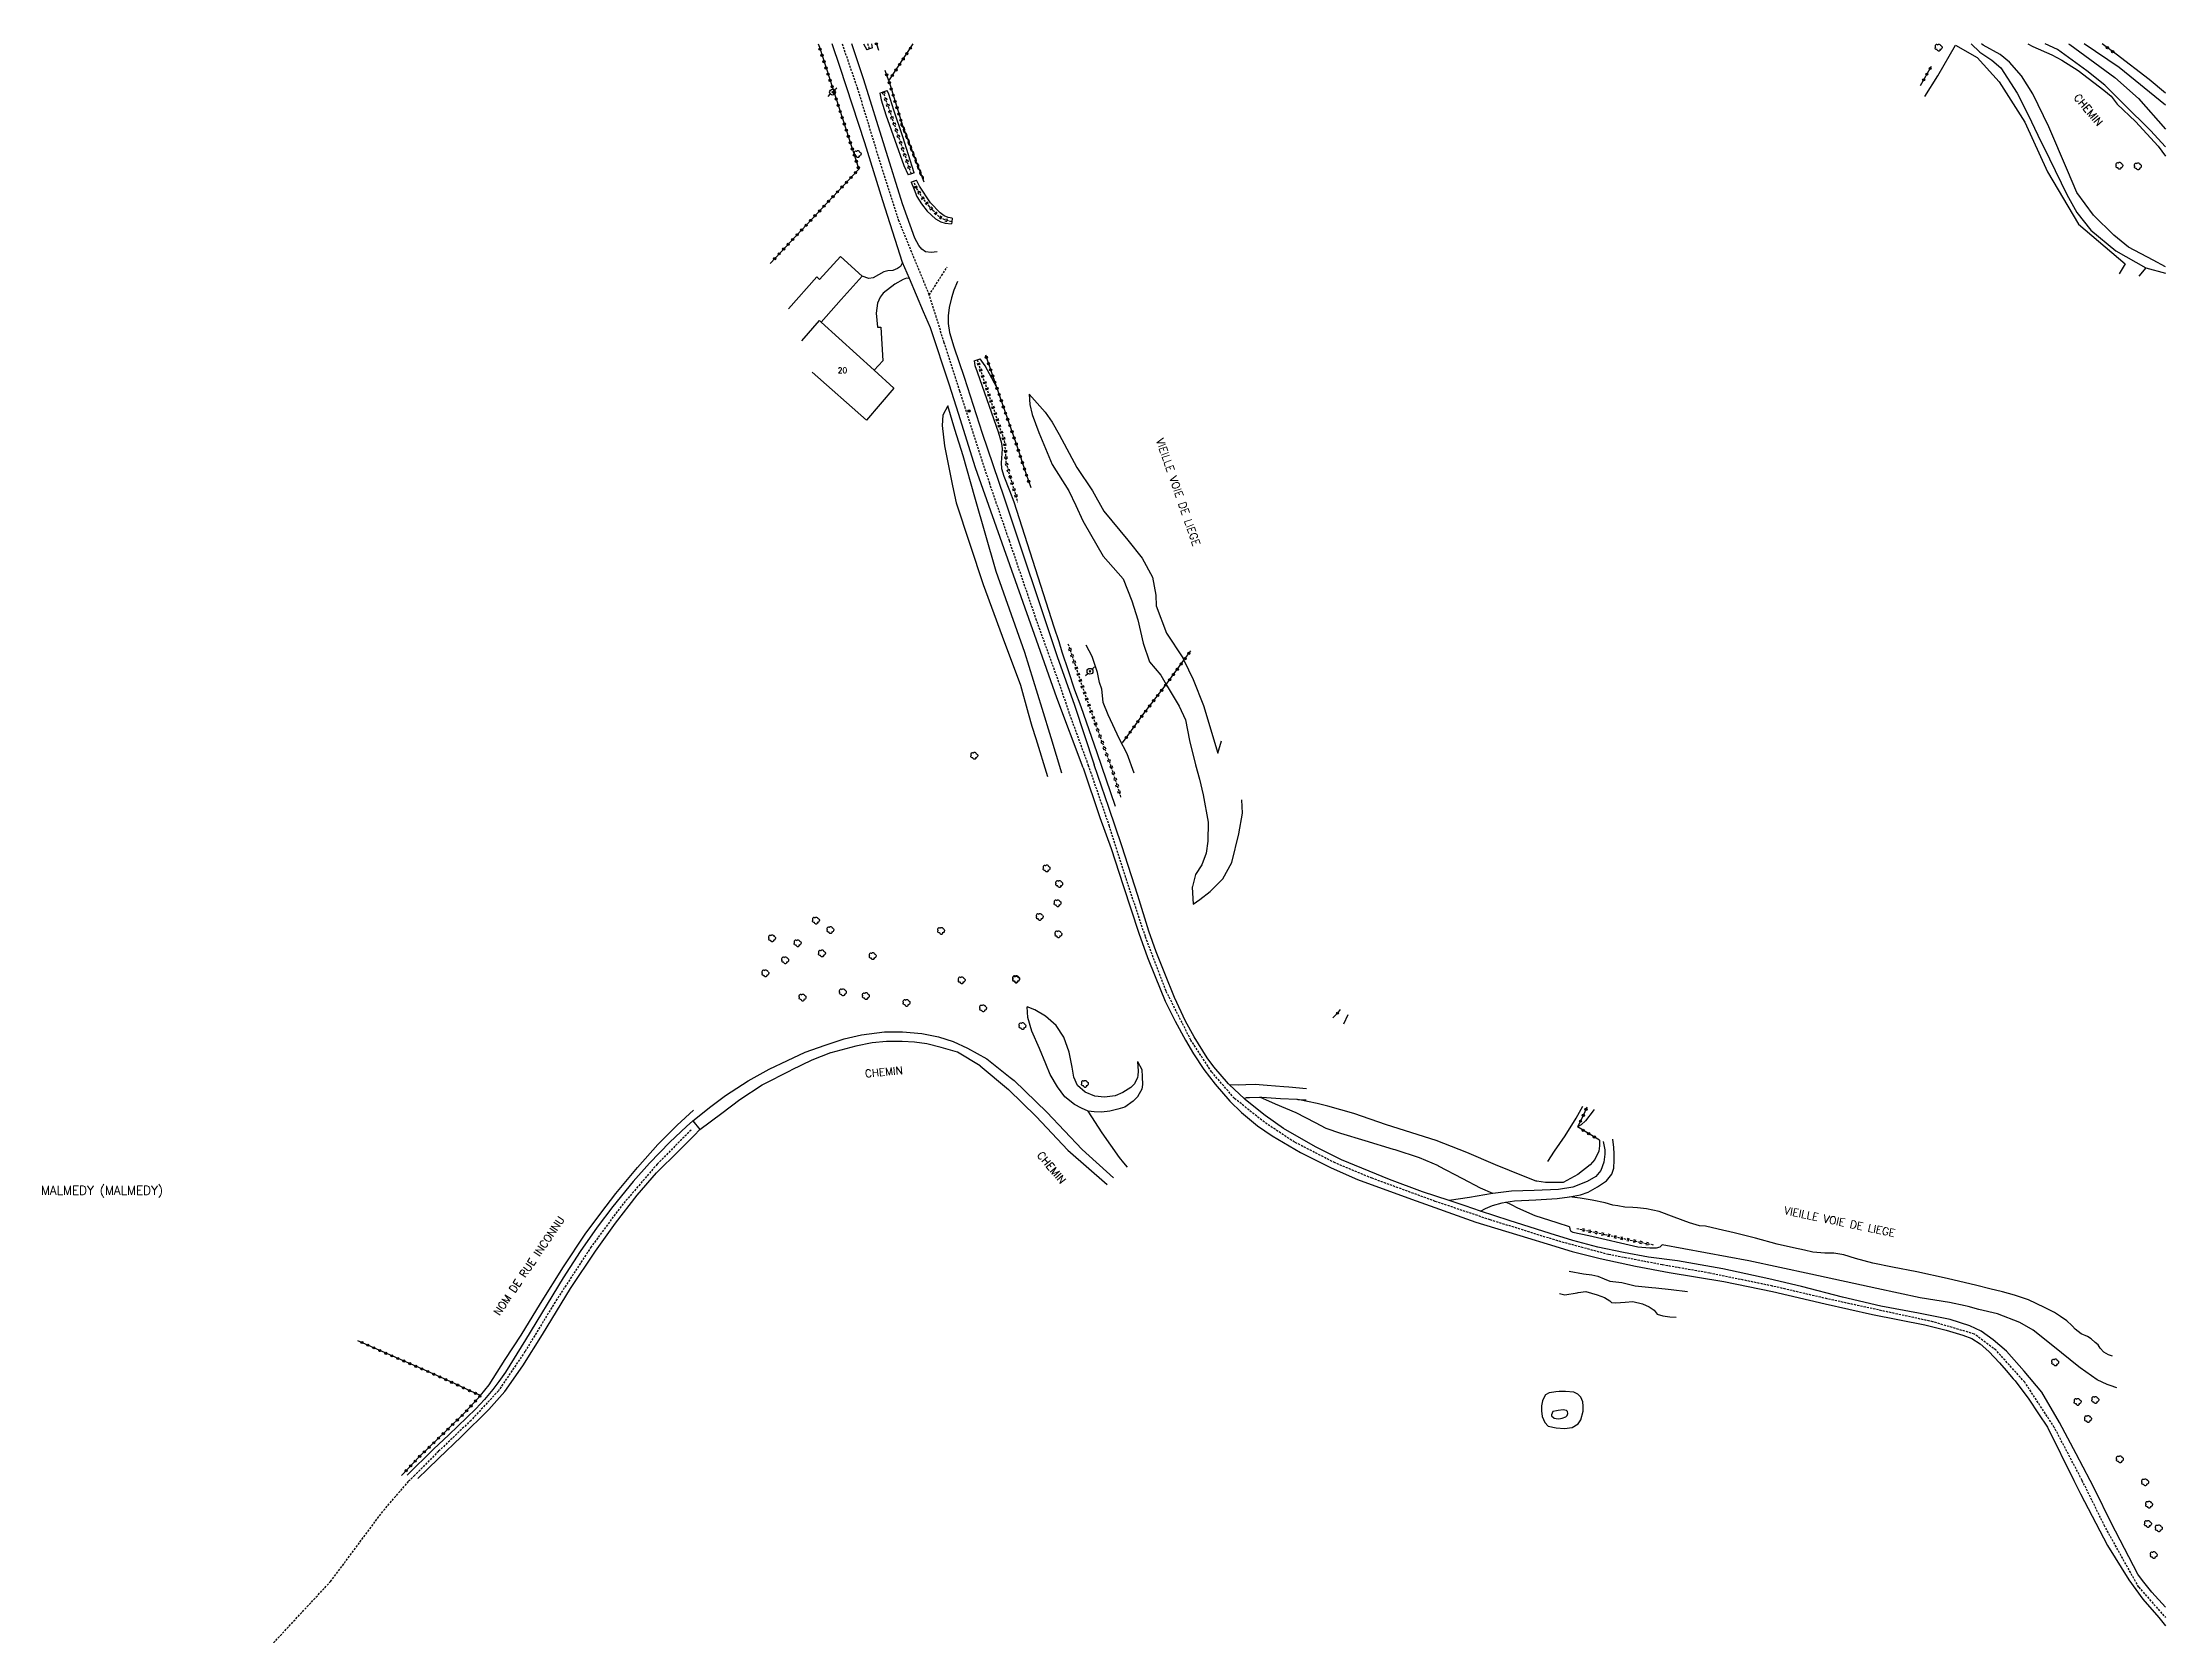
# Model space of a CAD drawing. Header units: millimetres. Extents: x 266000 to 267000, y 125000 to 126000.
# Drawn here: x 266513.8 to 267000, y 125635.5 to 126000.3 of the extents above; entities that cross this region are included whole.
import ezdxf
from ezdxf.enums import TextEntityAlignment as Align

# ---------------------------------------------------------------- set-up
doc = ezdxf.new("R2010")
doc.units = ezdxf.units.MM
doc.linetypes.add('DASHED', pattern=[0.75, 0.5, -0.25])
doc.layers.get('0').update_dxf_attribs({"linetype": 'CONTINUOUS'})
for name, color, linetype in [('W0001', 6, 'DASHED'), ('W0008', 7, 'CONTINUOUS'), ('W0017', 7, 'CONTINUOUS'), ('W0071', 7, 'CONTINUOUS'), ('W0101', 7, 'CONTINUOUS'), ('W0104', 1, 'CONTINUOUS'), ('W0120', 7, 'CONTINUOUS'), ('W0211', 2, 'CONTINUOUS'), ('W0214', 2, 'CONTINUOUS'), ('W0220', 5, 'DASHED'), ('W0300', 7, 'CONTINUOUS'), ('W0310', 3, 'CONTINUOUS'), ('W0322', 7, 'CONTINUOUS'), ('W0323', 7, 'CONTINUOUS'), ('W0330', 7, 'CONTINUOUS'), ('W0473', 7, 'CONTINUOUS'), ('W0856', 7, 'CONTINUOUS'), ('W0980', 7, 'CONTINUOUS'), ('W0989', 7, 'CONTINUOUS'), ('W0991', 7, 'CONTINUOUS')]:
    doc.layers.add(name, color=color, linetype=linetype)
doc.styles.get("Standard").update_dxf_attribs({"font": 'romans.shx', "width": 0.85})

# ---------------------------------------------------------------- blocks, each defined once
blk = doc.blocks.new('T300')
for p, q in [((-0.8, 0.51), (-0.86, 0.34)), ((-0.86, 0.34), (-0.86, 0.17)), ((-0.86, 0.17), (-0.74, 0.06)), ((-0.69, 0.63), (-0.8, 0.51)), ((-0.8, -0.06), (-0.74, 0.06)), ((-0.74, 0.06), (-0.69, 0.11)), ((-0.57, 0.69), (-0.69, 0.63)), ((-0.46, 0.69), (-0.57, 0.69)), ((-0.29, 0.63), (-0.46, 0.69)), ((-0.29, 0.63), (-0.17, 0.74)), ((-0.23, 0.57), (-0.29, 0.63)), ((-0.17, 0.74), (-0.06, 0.8)), ((-0.06, 0.8), (0.06, 0.8)), ((0.06, 0.8), (0.23, 0.74)), ((0.23, 0.74), (0.34, 0.63)), ((0.34, 0.63), (0.4, 0.51)), ((0.46, 0.46), (0.34, 0.46)), ((0.4, 0.51), (0.4, 0.46)), ((0.57, 0.4), (0.46, 0.46)), ((0.57, 0.4), (0.69, 0.29)), ((0.69, 0.29), (0.74, 0.17)), ((0.74, 0.06), (0.69, -0.17)), ((0.74, 0.17), (0.74, 0.06)), ((-0.8, -0.17), (-0.8, -0.06)), ((-0.8, -0.23), (-0.8, -0.17)), ((-0.74, -0.34), (-0.8, -0.23)), ((-0.69, -0.4), (-0.74, -0.34)), ((-0.51, -0.46), (-0.69, -0.4)), ((-0.4, -0.46), (-0.51, -0.46)), ((-0.4, -0.46), (-0.34, -0.46)), ((-0.34, -0.46), (-0.34, -0.4)), ((-0.34, -0.51), (-0.34, -0.46)), ((-0.29, -0.63), (-0.34, -0.51)), ((-0.17, -0.74), (-0.29, -0.63)), ((-0.06, -0.8), (-0.17, -0.74)), ((0.06, -0.8), (-0.06, -0.8)), ((0.17, -0.74), (0.06, -0.8)), ((0.23, -0.69), (0.17, -0.74)), ((0.29, -0.46), (0.23, -0.46)), ((0.29, -0.63), (0.23, -0.69)), ((0.46, -0.4), (0.29, -0.46)), ((0.34, -0.51), (0.29, -0.63)), ((0.34, -0.51), (0.34, -0.46)), ((0.57, -0.34), (0.46, -0.4)), ((0.63, -0.29), (0.57, -0.34)), ((0.69, -0.17), (0.63, -0.29))]:
    blk.add_line(p, q)
blk = doc.blocks.new('T856')
for p, q in [((-0.125, 0), (0.125, 0)), ((0, 0.125), (0, -0.125))]:
    blk.add_line(p, q)
blk.add_ellipse((0, 0), major_axis=(-0.177, 0.177), ratio=1, start_param=3.9269908, end_param=10.2101761)
blk = doc.blocks.new('T473')
for p, q in [((-0.166667, 0.166667), (0.166667, -0.166667)), ((-0.166667, -0.166667), (0.166667, 0.166667)), ((0.500001, 0.500001), (1.000002, 1.000002)), ((-1.000002, -1.000002), (-0.500001, -0.500001))]:
    blk.add_line(p, q)
blk.add_ellipse((0, 0), major_axis=(0.471405, 0.471405), ratio=1, start_param=5.4977871438, end_param=11.780972451)
blk = doc.blocks.new('t220o')
at = {"color": 0, "linetype": 'Continuous'}
for p, q in [((-0.25, 0.25), (0.25, 0.25)), ((-0.25, -0.25), (0.25, -0.25))]:
    blk.add_line(p, q, dxfattribs=at)
blk = doc.blocks.new('t323o')
at = {"color": 0, "linetype": 'Continuous'}
for radius in [0.25, 0.15]:
    blk.add_circle((0, 0), radius, dxfattribs=at)
blk = doc.blocks.new('t322o')
at = {"color": 0, "linetype": 'Continuous'}
for radius in [0.25, 0.15]:
    blk.add_circle((0, 0), radius, dxfattribs=at)
blk = doc.blocks.new('t310o')
at = {"color": 0, "linetype": 'Continuous'}
for centre, start, end in [((-0.5, 0.38), 216.8699, 323.1304), ((0.5, -0.37), 36.8699, 143.1303)]:
    blk.add_arc(centre, 0.625, start, end, dxfattribs=at)

msp = doc.modelspace()

# ---------------------------------------------------------------- linework, layer by layer
at = {"layer": 'W0001'}
for points in [[(266696.89, 126000), (266700.36, 125989.95), (266705.84, 125971.96), (266709.77, 125959.73), (266713.16, 125951.38), (266716.85, 125942.47)], [(266716.85, 125942.47), (266720.99, 125948.94)], [(266786.75, 125758.5), (266781.52, 125764.57), (266776.79, 125771.82), (266771.09, 125783.08), (266766.36, 125795.53), (266761.87, 125809.02), (266758.14, 125820.79), (266753.36, 125834.66), (266748.98, 125846.59), (266746.82, 125853.06), (266741.44, 125867.94), (266735.22, 125886.17), (266730.7, 125899.3), (266726.76, 125911.43), (266723.88, 125920.45), (266720.3, 125931.55), (266716.85, 125942.47)], [(266980.9, 125671), (266980.89, 125671.02), (266974.53, 125683.15), (266967.76, 125693.49), (266961.18, 125700.8), (266956.22, 125704.52), (266946.73, 125707.33), (266922.5, 125712.59), (266909.98, 125715.51), (266895.6, 125718.48), (266884.72, 125720.38), (266872.46, 125722.72), (266860.82, 125725.85), (266845.31, 125730.68), (266832.74, 125734.91), (266818.27, 125740.2), (266809.79, 125743.72), (266800.51, 125748.47), (266793.62, 125753.01), (266786.75, 125758.5)], [(266662.3, 125751.24), (266654.54, 125743.43), (266646.27, 125733.76), (266639.42, 125724.5), (266631.17, 125711.85), (266624.25, 125700.49), (266618.17, 125691.51), (266611.91, 125684.76), (266604.47, 125677.66), (266599.03, 125672.2), (266597.85, 125671.02), (266597.83, 125671)], [(266566.17, 125633.24), (266579.76, 125647.87), (266591.89, 125664.15), (266597.63, 125670.8)], [(266597.83, 125671), (266597.63, 125670.8)], [(266993.85, 125646.56), (266986.09, 125660.46), (266981.01, 125670.79), (266980.9, 125671)], [(266993.85, 125646.56), (267000, 125639.59)]]:
    msp.add_lwpolyline(points, dxfattribs=at)
at = {"layer": 'W0008'}
for points in [[(266752.09, 125834.16), (266746.09, 125850.19), (266741.44, 125863.45), (266727.43, 125902.91), (266723.52, 125915.35), (266721.5, 125921.8), (266717.16, 125934.95), (266715.55, 125938.6), (266712.31, 125946.25), (266710.76, 125949.91), (266706.25, 125964.06), (266702.09, 125977.32), (266696.49, 125994.6), (266694.65, 126000)], [(266718.64, 125952.34), (266717.28, 125952.24), (266715.98, 125952.33), (266715.19, 125952.95), (266714.46, 125953.81), (266713.57, 125955.52), (266710.75, 125963.32), (266706.69, 125976.33), (266701.84, 125991.77), (266699.12, 126000)], [(266723.35, 125945.54), (266722.52, 125943.56), (266721.98, 125941.85), (266721.43, 125939.63), (266721.22, 125937.71), (266721.2, 125935.95), (266721.47, 125933.88), (266722.5, 125930.57), (266724.86, 125923.68), (266728.99, 125910.87), (266733.96, 125896.26), (266746.13, 125859.7), (266750.12, 125848.54), (266754.66, 125834.87)], [(266752.09, 125834.16), (266755.92, 125822.85), (266758.49, 125815.71), (266761.28, 125807.23), (266764.88, 125796.32), (266766.86, 125790.79), (266768.59, 125786.38), (266770.86, 125780.73), (266773.18, 125776.15), (266775.53, 125771.81), (266777.39, 125768.72), (266779.74, 125765.13), (266782.32, 125761.71), (266785.68, 125757.88), (266788.34, 125755.27), (266792.04, 125752.24), (266795.41, 125749.93), (266801.87, 125746.09), (266808.88, 125742.59), (266814.91, 125739.9), (266827.27, 125735.39), (266842.03, 125730.18), (266853.86, 125726.55), (266858.35, 125725.19), (266864.12, 125723.46), (266870.55, 125721.83), (266878.59, 125720.06), (266886.29, 125718.58), (266898.86, 125716.53), (266909.95, 125714.29), (266922.05, 125711.42), (266932.88, 125708.98), (266944.85, 125706.6), (266949.78, 125705.43), (266953.61, 125704.3), (266955.61, 125703.47), (266957.51, 125702.25), (266959.54, 125700.5), (266961.99, 125697.93), (266963.49, 125696.18), (266965.12, 125694.29), (266965.56, 125693.78), (266968.69, 125689.63), (266970.88, 125686.27), (266972.94, 125683.17), (266978.96, 125671.02), (266978.97, 125671)], [(266982.72, 125671), (266982.71, 125671.02), (266979.56, 125677.07), (266975.68, 125684.24), (266971.64, 125691.18), (266967.65, 125696.06), (266963.6, 125700.57), (266960.55, 125703.18), (266957.8, 125705.19), (266955.15, 125706.42), (266950.66, 125707.82), (266943.45, 125709.3), (266934.79, 125710.91), (266926, 125712.94), (266916.59, 125715.41), (266909.17, 125717.15), (266898.61, 125719.49), (266888.21, 125721.27), (266881.58, 125722.12), (266875.87, 125723.19), (266870, 125724.39), (266864.26, 125725.96), (266859.08, 125727.52), (266849.64, 125730.55), (266843.12, 125732.7), (266839.57, 125733.87), (266835.97, 125735.08), (266829.86, 125737.12), (266822.29, 125739.88), (266811.28, 125744.45), (266805.34, 125747.43), (266797.97, 125751.6), (266793.78, 125754.54), (266789.3, 125758.13), (266788.95, 125758.46), (266785.59, 125761.62), (266785.41, 125761.79), (266782.04, 125765.71), (266780.47, 125767.79), (266777.56, 125772.59), (266775.57, 125776.18), (266773.03, 125781.57), (266770.79, 125787.06), (266768.81, 125792.03), (266767.18, 125796.8), (266764.66, 125804.95), (266760.99, 125816.32), (266757.97, 125825.07), (266754.66, 125834.87)], [(266661.28, 125752.04), (266657.46, 125748.47), (266652.76, 125743.69), (266649.08, 125739.44), (266644.36, 125733.72), (266640.79, 125728.99), (266636.88, 125723.45), (266633.01, 125717.42), (266624.36, 125703.18), (266619.77, 125695.81), (266618.29, 125693.65), (266616.9, 125691.81), (266615, 125689.57), (266613, 125687.43), (266606.86, 125681.43), (266603.29, 125678.15), (266597.25, 125672.22)], [(266661.28, 125752.04), (266662.74, 125753.34), (266664.34, 125751.33), (266663.04, 125749.96)], [(266599.7, 125671.45), (266601.95, 125673.61), (266604.56, 125676.11), (266609.65, 125681.02), (266615.98, 125687.23), (266619.63, 125691.34), (266623.76, 125697.21), (266628.26, 125704.42), (266634.67, 125714.93), (266640.44, 125723.52), (266644.98, 125729.95), (266649.98, 125736.32), (266654.39, 125741.45), (266659.51, 125746.47), (266663.04, 125749.96)], [(266978.97, 125671), (266980.51, 125667.9), (266986.69, 125656.09), (266991.56, 125648.23), (266994.79, 125643.78), (266998.45, 125639.63), (267000, 125637.72)], [(267000, 125642), (266996.86, 125645.38), (266994.74, 125648.12), (266993.63, 125649.53), (266987.51, 125661.28), (266983.79, 125668.94), (266982.72, 125671)]]:
    msp.add_lwpolyline(points, dxfattribs=at)
at = {"layer": 'W0017'}
for points in [[(266710.76, 125949.91), (266710.28, 125949.02), (266709.62, 125948.52), (266708.52, 125948.12), (266707.38, 125948.01), (266706.44, 125947.8), (266704, 125946.44), (266702.99, 125946.29), (266701.53, 125946.79)], [(266712.31, 125946.25), (266711.62, 125946.3), (266710.89, 125946.05), (266708.97, 125944.94), (266706.32, 125942.91), (266705.6, 125941.96), (266705.01, 125940.57), (266704.73, 125938.31), (266705.03, 125935.08), (266705.78, 125935.1), (266706.24, 125927.43), (266704.24, 125925.24)], [(266803.26, 125760.71), (266799.2, 125761.03), (266798.03, 125761.12), (266794.24, 125761.48), (266791.53, 125761.65), (266789.35, 125761.6), (266787.59, 125761.55), (266785.59, 125761.62)], [(266788.95, 125758.46), (266789.53, 125758.66), (266790.19, 125758.73), (266792.59, 125758.75), (266793.03, 125758.76), (266797.27, 125758.5), (266801.06, 125758.28), (266801.28, 125758.27), (266803.21, 125758.16)], [(266871.18, 125748.6), (266871.62, 125746.71), (266871.62, 125745.74), (266871.38, 125743.9), (266870.68, 125741.97), (266869.52, 125740.59), (266867.53, 125739.47), (266864.28, 125738.16), (266860.99, 125737.62), (266855.38, 125737.4), (266850.19, 125737.26), (266845.97, 125736.71), (266845.89, 125736.7), (266840.58, 125735.81), (266835.97, 125735.08)], [(266843.12, 125732.7), (266844.22, 125733.29), (266845.85, 125733.96), (266848.06, 125734.57), (266848.89, 125734.7), (266850.86, 125735.02), (266855.76, 125735.29), (266860.65, 125735.56), (266863.49, 125735.91), (266866.03, 125736.39), (266867.75, 125736.99), (266869.93, 125738.21), (266871.94, 125739.63), (266873.16, 125741.15), (266873.61, 125742.52), (266873.69, 125744.38), (266873.71, 125745.79), (266873.64, 125747.22), (266873.39, 125749.18)]]:
    msp.add_lwpolyline(points, dxfattribs=at)
at = {"layer": 'W0071'}
for points in [[(267000, 125976.39), (266996.59, 125980.15), (266990.47, 125986.18), (266986.1, 125990.51), (266982, 125993.83), (266975.26, 125998.69), (266972.45, 126000)], [(266977.81, 126000), (266978.06, 125999.87), (266988.38, 125992.3), (266993.79, 125987.44), (267000, 125980.47)], [(266662.74, 125753.34), (266666.81, 125756.62), (266670.23, 125759.12), (266675.38, 125762.54), (266680.17, 125765.19), (266684.43, 125767.14), (266688.47, 125769.04), (266693.04, 125770.71), (266697.38, 125772.11), (266701.37, 125773.05), (266706.59, 125773.74), (266710.75, 125773.76), (266715.14, 125773.38), (266717.45, 125772.91), (266718.95, 125772.61), (266722.34, 125771.5), (266725.59, 125770.02), (266730.01, 125767.55), (266735.42, 125763.3), (266736.32, 125762.6), (266743.8, 125755.33), (266751.89, 125746.81), (266759.07, 125740.27)], [(266728.5, 125765.92), (266723.34, 125769.04), (266719.6, 125770.15), (266716.27, 125770.99), (266713.51, 125771.4), (266710.65, 125771.55), (266707.06, 125771.49), (266703.77, 125771.22), (266700.01, 125770.47), (266694.29, 125768.9), (266694.25, 125768.89), (266689.99, 125767.26), (266685.2, 125764.96)], [(266664.34, 125751.33), (266669.39, 125755.13), (266673.49, 125758.26), (266678.61, 125761.56), (266685.2, 125764.96)], [(266728.5, 125765.92), (266735.03, 125760.49), (266741.34, 125754.33), (266748.62, 125746.66), (266757.64, 125738.77)]]:
    msp.add_lwpolyline(points, dxfattribs=at)
at = {"layer": 'W0101'}
for points in [[(266687.64, 125931.98), (266691.7, 125936.63), (266692.09, 125936.28), (266704.24, 125925.24), (266708.77, 125921.12), (266702.46, 125913.83)], [(266702.46, 125913.83), (266690.07, 125924.84)]]:
    msp.add_lwpolyline(points, dxfattribs=at)
at = {"layer": 'W0104'}
for points in [[(266691.72, 125946.04), (266696.52, 125951.27), (266701.53, 125946.79), (266696.65, 125941.44)], [(266684.66, 125939.32), (266691.14, 125946.66), (266691.72, 125946.04)], [(266691.72, 125946.04), (266691.72, 125946.04)], [(266696.65, 125941.44), (266692.09, 125936.28)], [(266696.65, 125941.44), (266696.65, 125941.44)]]:
    msp.add_lwpolyline(points, dxfattribs=at)
at = {"layer": 'W0120'}
for points in [[(266703.88, 125999.1), (266703.21, 125998.85), (266702.56, 125998.6)], [(266705.54, 125988.73), (266706.33, 125989), (266707.21, 125989.3)], [(266713.39, 125970.47), (266712.76, 125970.24), (266712.04, 125969.97)], [(266712.72, 125968.33), (266713.24, 125968.54), (266713.92, 125968.81)], [(266722.12, 125960.07), (266722.01, 125959.26), (266721.94, 125958.77)], [(266727.14, 125927.42), (266727.81, 125927.64), (266728.54, 125927.88)]]:
    msp.add_lwpolyline(points, dxfattribs=at)
at = {"layer": 'W0211'}
for points in [[(266701.82, 126000), (266702.56, 125998.6)], [(266703.88, 125999.1), (266703.74, 126000)], [(266955.51, 126000), (266957.5, 125998.09), (266960.25, 125996.22), (266962.26, 125994.47), (266966.05, 125988.68), (266968.54, 125983.73), (266970.76, 125979.04), (266973.46, 125973.66), (266977.41, 125965.46), (266979.72, 125961.33), (266982.87, 125957.36), (266988.65, 125952.56), (266995.5, 125948.73)], [(266968.46, 126000), (266969.61, 125999.4), (266973.99, 125997.46), (266976.25, 125996.24), (266979.98, 125993.89), (266985.88, 125989.42), (266987.51, 125988.04), (266988.95, 125986.2), (266993.11, 125982.18), (266998.28, 125976.59), (267000, 125974.28)], [(267000, 125988.69), (266996.24, 125991.8), (266988.68, 125997.6)], [(266705.54, 125988.73), (266705.86, 125987.18), (266706.88, 125983.72), (266711.06, 125972.1), (266712.04, 125969.97)], [(266713.39, 125970.47), (266710.78, 125978.69), (266708.74, 125984.79), (266707.63, 125988.47), (266707.21, 125989.3)], [(266712.72, 125968.33), (266713.37, 125966.66), (266713.99, 125965.05), (266715.08, 125963.36), (266716.39, 125961.66), (266718.32, 125959.88), (266719.52, 125959.22), (266720.51, 125958.92), (266721.94, 125958.77)], [(266722.12, 125960.07), (266721.18, 125960.2), (266720.26, 125960.58), (266719.35, 125961.26), (266717.17, 125963.57), (266714.6, 125967.39), (266713.92, 125968.81)], [(266995.5, 125948.73), (266993.92, 125946.81)], [(266995.5, 125948.73), (267000, 125947.45)], [(266727.14, 125927.42), (266727.33, 125926.33), (266727.8, 125924.9), (266730.06, 125918.58), (266732.64, 125911.13), (266733.43, 125908.54), (266733.56, 125907.26), (266733.3, 125904.03), (266733.41, 125902.74), (266733.94, 125901.01), (266735.23, 125897.68), (266736.24, 125895.07), (266745.42, 125866.51), (266746.51, 125863.12), (266747.24, 125860.73), (266748.71, 125856.45), (266750.13, 125852.03), (266751.6, 125848.21), (266755.22, 125837.68), (266759.43, 125825.41)], [(266732.19, 125921.63), (266729.68, 125926.24), (266728.54, 125927.88)], [(266721.09, 125917.1), (266720, 125914.92), (266719.8, 125912.61), (266720.34, 125907.95), (266722.2, 125898.8), (266723, 125894.87), (266729.18, 125876.15), (266733.59, 125864.37), (266737.73, 125853.13), (266739.51, 125846.73), (266740.35, 125843.74), (266741.23, 125840.88), (266743.91, 125832.17)], [(266739.71, 125919.74), (266739.89, 125917.38), (266740.44, 125915.07), (266741.95, 125910.98), (266745, 125903.67), (266748.82, 125897.64), (266750.4, 125894.24), (266752.02, 125890.76), (266752.32, 125890.25), (266756.67, 125882.68), (266761.25, 125877.45), (266763.27, 125872.45), (266764.66, 125868.11), (266765.83, 125862.76), (266767.28, 125858.47), (266769.88, 125855.41), (266771.13, 125853.3), (266774.1, 125848.3), (266775.53, 125845.16), (266776.45, 125840.42), (266777.86, 125834.87), (266778.78, 125831.63), (266779.58, 125828.02), (266780.74, 125821.74), (266780.69, 125817.38), (266780.28, 125814.67), (266779.27, 125811.96), (266777.84, 125809.79), (266777.13, 125807.01), (266777.1, 125806.9), (266777.32, 125802.96)], [(266763.77, 125832.99), (266762.16, 125837.42), (266760.41, 125840.79), (266757.87, 125846.31), (266756.71, 125849.17), (266756.62, 125850.02), (266756.41, 125852.19), (266755.88, 125853.74), (266755.4, 125856.01), (266754.2, 125859.71), (266754.2, 125859.71), (266752.82, 125862.28)], [(266782.94, 125837.57), (266783.81, 125840.34)], [(266764.58, 125766.95), (266764.73, 125764.7), (266764.61, 125763.77), (266764.55, 125763.29), (266763.87, 125761.85), (266763.03, 125760.96), (266761.21, 125759.87), (266759.43, 125759.11), (266756.98, 125758.79), (266754.79, 125759), (266752.6, 125759.93), (266750.82, 125761.48), (266749.99, 125763.33), (266749.58, 125765.61), (266748.9, 125769.1), (266747.69, 125772.48), (266745.94, 125775.21), (266743.48, 125777.34), (266741.05, 125778.76), (266739.28, 125779.43)], [(266870.38, 125748.91), (266870.39, 125747.64), (266870.2, 125746.4), (266869.3, 125744.5), (266868.24, 125743.31), (266865.42, 125741.07), (266862.04, 125739.21), (266857.99, 125739.21), (266855.98, 125739.5), (266855.87, 125739.52), (266852.96, 125740.67), (266846.51, 125743.26), (266839.96, 125746.1), (266832.95, 125748.85), (266821.56, 125752.41), (266814.07, 125755.02), (266808.18, 125756.7), (266805.73, 125757.33), (266801.28, 125758.27)], [(266762.28, 125742.75), (266761.44, 125743.74), (266760.41, 125744.94), (266756.46, 125750.62), (266753.26, 125755.53)], [(266987.83, 125699.45), (266986.92, 125699.8), (266985.87, 125700.38), (266985.01, 125701.32), (266984.55, 125702.07), (266983.9, 125702.61), (266982.94, 125703.42), (266982.15, 125703.94), (266980.71, 125704.54), (266979.29, 125705.61), (266978.7, 125706.32), (266978.57, 125706.45), (266977.42, 125707.58), (266975.97, 125708.55), (266974.56, 125709.42), (266972.27, 125710.64), (266968.6, 125712.34), (266965.42, 125713.45), (266962.68, 125714.21), (266959.77, 125714.9), (266956.79, 125715.66), (266949.96, 125717.24), (266943.03, 125718.74), (266937.44, 125719.84), (266932.99, 125720.78), (266929.03, 125721.82), (266926.35, 125722.68), (266924.06, 125723.02), (266921.94, 125723.03), (266919.23, 125723.3), (266917.33, 125723.77), (266914.78, 125724.24), (266911.09, 125725.09), (266906.09, 125726.45), (266901.24, 125727.71), (266897.52, 125728.53), (266894.67, 125729.26), (266893.27, 125729.34), (266891.01, 125729.98), (266887.45, 125731.32), (266884.01, 125732.56), (266881.16, 125733.22), (266879.09, 125733.42), (266877.99, 125733.52), (266876.2, 125733.6), (266874.57, 125733.88), (266873.39, 125734.07), (266871.66, 125734.61), (266868.68, 125735.17), (266865.97, 125735.67), (266863.49, 125735.91)], [(266863.5, 125729.1), (266863.57, 125728.55), (266863.8, 125728.06), (266864.29, 125727.84), (266867.95, 125727.12), (266879.17, 125724.51), (266881.91, 125724.24), (266883.41, 125724.25), (266884.26, 125724.49), (266884.71, 125724.92)], [(266861.21, 125713.81), (266862.39, 125713.53), (266865.23, 125713.98), (266865.45, 125714.01), (266867.24, 125714.23), (266869.86, 125713.5), (266871.53, 125712.86), (266872.71, 125712.15), (266873.14, 125711.73), (266874.12, 125711.67), (266876.21, 125711.85), (266878, 125711.97), (266880.19, 125711.43), (266881.76, 125710.73), (266881.96, 125710.6), (266882.85, 125709.99), (266883.57, 125709.11), (266884.85, 125708.67), (266886.48, 125708.48), (266887.92, 125708.37)]]:
    msp.add_lwpolyline(points, dxfattribs=at)
msp.add_lwpolyline([(266862.38, 125682.92), (266864.09, 125683.14), (266865.5, 125683.96), (266866.06, 125684.91), (266866.6, 125686.87), (266866.6, 125687.99), (266866.54, 125689.01), (266866.12, 125690.09), (266865.4, 125690.72), (266864.45, 125691.22), (266862.54, 125691.35), (266861.1, 125691.36), (266860.36, 125691.26), (266859.88, 125691.2), (266858.86, 125691.04), (266857.97, 125690.59), (266857.68, 125690.03), (266857.31, 125689.24), (266857.11, 125688.06), (266857.11, 125686.94), (266857.2, 125685.66), (266857.82, 125684.28), (266858.6, 125683.39), (266860.4, 125683.06), (266860.44, 125683.06)], close=True, dxfattribs=at)
at = {"layer": 'W0214'}
for points in [[(267000, 125948.89), (266997.15, 125950.44), (266991.55, 125953.46), (266988.17, 125956.17), (266983.49, 125960.74), (266979.69, 125965.97), (266977.57, 125971.01), (266973.29, 125980.99), (266969.59, 125988.52), (266966.99, 125992.67), (266964.27, 125995.76), (266962.09, 125997.54), (266958.23, 125999.71), (266957.86, 126000)], [(267000, 125985.94), (266989.37, 125994.55), (266981.34, 126000)], [(266747.26, 125832.98), (266744.77, 125841.08), (266742.7, 125847.79), (266738.76, 125860.59), (266732.21, 125879.12), (266727.31, 125896.18), (266724.59, 125905.67), (266722.69, 125911.65), (266721.09, 125917.1)], [(266739.71, 125919.74), (266743.39, 125915.66), (266745.02, 125913.35), (266746.59, 125910.49), (266750.66, 125902.96), (266754.22, 125897.61), (266756.84, 125892.96), (266762.34, 125886.3), (266765.65, 125882.18), (266768, 125877.86), (266768.77, 125873.72), (266768.81, 125871.26), (266771.18, 125865.04), (266774.91, 125859.36), (266775.16, 125858.83), (266777.3, 125854.41), (266779.7, 125848.44), (266782.94, 125837.57)], [(266777.32, 125802.96), (266778.81, 125804.07), (266781.21, 125805.87), (266784.13, 125808.79), (266786.14, 125812.53), (266787.79, 125819.05), (266788.58, 125823.84), (266788.41, 125826.9)], [(266764.58, 125766.95), (266765.58, 125765.07), (266765.65, 125763.43), (266765.73, 125761.67), (266765.52, 125760.59), (266764.62, 125758.97), (266764.62, 125758.95), (266763.58, 125757.84), (266761.67, 125756.48), (266760.01, 125756.01), (266758.22, 125755.54), (266756.33, 125755.36), (266754.66, 125755.41), (266753.26, 125755.53), (266751.75, 125756.23), (266750.14, 125757.07), (266747.88, 125758.84), (266746.23, 125761.11), (266744.54, 125763.94), (266743.57, 125766.38), (266742.07, 125769.92), (266740.37, 125773.92), (266739.47, 125777.04), (266739.28, 125779.43)], [(266845.97, 125736.71), (266843.09, 125737.96), (266839.03, 125740.05), (266833.52, 125742.99), (266833.49, 125743.01), (266829.13, 125744.87), (266823.57, 125746.69), (266823.21, 125746.8), (266816.73, 125748.74), (266811.13, 125750.45), (266807.76, 125751.57), (266805.3, 125752.88), (266800.88, 125755.16), (266796.13, 125757.15), (266792.59, 125758.75)], [(266869.12, 125755.98), (266868.9, 125755.62), (266867.15, 125753.36), (266866.16, 125752.41), (266865.33, 125751.94)], [(266863.5, 125729.1), (266860.65, 125729.96), (266855.64, 125731.58), (266851.68, 125733.34), (266850.19, 125734.15), (266848.89, 125734.7)], [(266988.87, 125692.21), (266987.35, 125692.71), (266986.62, 125692.95), (266984.32, 125694), (266980.48, 125696.78), (266979.77, 125697.34), (266974.57, 125701.49), (266969.7, 125705.4), (266966.65, 125707.2), (266961.48, 125709.14), (266957.25, 125710.14), (266954.82, 125710.83), (266954.14, 125711.02), (266950.54, 125711.78), (266943.81, 125712.83), (266933.87, 125714.93), (266918.77, 125718.23), (266904.55, 125721.27), (266884.71, 125724.92)], [(266863.42, 125718.92), (266866.69, 125718.3), (266868.58, 125718.05), (266869.99, 125717.74), (266871.4, 125717.2), (266872.71, 125716.62), (266875.45, 125716.29), (266878.52, 125715.56), (266882.31, 125715.21), (266883.29, 125715.11), (266886.79, 125714.69), (266890.54, 125714.23)]]:
    msp.add_lwpolyline(points, dxfattribs=at)
msp.add_lwpolyline([(266861.04, 125685.09), (266861.83, 125685.25), (266862.68, 125685.58), (266862.95, 125685.87), (266863.11, 125686.36), (266863.02, 125686.82), (266862.79, 125687.05), (266862.03, 125687.19), (266860.88, 125687.03), (266860.49, 125686.94), (266859.7, 125686.77), (266859.4, 125686.02), (266859.4, 125685.79), (266859.96, 125685.26), (266860.42, 125685.19)], close=True, dxfattribs=at)
at = {"layer": 'W0220'}
for points in [[(266703.21, 125998.85), (266702.82, 126000)], [(266712.76, 125970.24), (266706.33, 125989)], [(266722.01, 125959.26), (266720.41, 125959.67), (266719.09, 125960.43), (266717.66, 125961.88), (266716.92, 125962.72), (266715.42, 125964.61), (266713.95, 125966.92), (266713.24, 125968.54)], [(266727.81, 125927.64), (266734, 125909.14), (266734.3, 125906.76), (266734.42, 125904.18), (266735.36, 125900.81), (266735.78, 125899.45), (266737.11, 125895.09)], [(266748.63, 125862.6), (266750.17, 125858.02), (266752.06, 125852.36), (266754.95, 125844.15), (266758.53, 125834.39), (266760.75, 125827.29)], [(266865.16, 125728.73), (266871.54, 125727.35), (266878.5, 125725.81), (266882.72, 125724.96)]]:
    msp.add_lwpolyline(points, dxfattribs=at)
at = {"layer": 'W0310'}
msp.add_lwpolyline([(266710.78, 125981.06), (266715.63, 125968.42)], dxfattribs=at)
at = {"layer": 'W0322'}
for points in [[(266988.68, 125997.6), (266985.46, 126000)], [(266867.49, 125756.46), (266866.54, 125754.33), (266865.33, 125751.94)]]:
    msp.add_lwpolyline(points, dxfattribs=at)
at = {"layer": 'W0323'}
for points in [[(266691.42, 126000), (266691.69, 125999.24), (266700.73, 125971.3), (266680.44, 125949.71)], [(266704.75, 126000), (266705.24, 125998.57)], [(266707.59, 125991.49), (266713.21, 126000)], [(266943.85, 125990.45), (266946.37, 125994.85)], [(266707.59, 125991.49), (266706.76, 125993.88)], [(266707.59, 125991.49), (266710.78, 125981.06)], [(266729.74, 125928.79), (266732.19, 125921.63), (266736.77, 125908.36), (266739.06, 125901.45), (266740.09, 125898.37)], [(266761.11, 125839.93), (266762.77, 125842.22), (266765.58, 125846.06), (266771.13, 125853.3), (266771.36, 125853.6), (266775.16, 125858.83), (266775.18, 125858.85), (266776.75, 125860.99)], [(266809.31, 125776.94), (266810.57, 125778.22), (266811.05, 125778.88)], [(266870.38, 125748.91), (266865.33, 125751.94)], [(266596.01, 125672.16), (266600.14, 125676.48), (266606.25, 125682.38), (266610.45, 125686.45), (266614.1, 125690.46), (266611.18, 125691.73), (266607.25, 125693.59), (266601.84, 125696.02), (266592.77, 125699.96), (266586.01, 125703)]]:
    msp.add_lwpolyline(points, dxfattribs=at)
at = {"layer": 'W0330'}
for points in [[(266944.86, 125987.93), (266947.82, 125992.68), (266951.88, 125999.66), (266956.82, 125996.85), (266961.86, 125991.26), (266967.79, 125982.04), (266972.98, 125970.67), (266980.06, 125958.68), (266990.76, 125949.61), (266989.41, 125947.3)], [(266812.74, 125777.62), (266811.73, 125775.49)], [(266858.51, 125744.04), (266860.08, 125746.44), (266862.47, 125749.88), (266865.04, 125753.99), (266866.53, 125756.74)], [(266614.1, 125690.46), (266616.03, 125692.89), (266619.74, 125698.66), (266623.43, 125704.3), (266627.86, 125711.53), (266633.08, 125719.95), (266638.03, 125727.36), (266641.63, 125732.21), (266645.11, 125736.68), (266650.05, 125742.7), (266654.68, 125747.93), (266659.16, 125752.38), (266662.89, 125755.79)]]:
    msp.add_lwpolyline(points, dxfattribs=at)

# ---------------------------------------------------------------- block references
at = {"layer": 'W0220'}
for p, rotation in [((266706.44, 125988.69), 108.902778421946), ((266706.92, 125987.27), 108.902778421946), ((266707.41, 125985.85), 108.902778421946), ((266707.9, 125984.43), 108.902778421946), ((266708.38, 125983.01), 108.902778421946), ((266708.87, 125981.59), 108.902778421946), ((266709.35, 125980.17), 108.902778421946), ((266709.84, 125978.75), 108.902778421946), ((266710.33, 125977.33), 108.902778421946), ((266710.81, 125975.92), 108.902778421946), ((266711.3, 125974.5), 108.902778421946), ((266711.78, 125973.08), 108.902778421946), ((266712.27, 125971.66), 108.902778421946), ((266713.84, 125967.16), 113.3305395539046), ((266714.61, 125965.88), 122.5305096493662), ((266715.41, 125964.61), 122.5305096493662), ((266716.35, 125963.44), 128.5446522130103), ((266717.3, 125962.28), 131.2340647783809), ((266718.33, 125961.19), 134.6210915628892), ((266719.46, 125960.22), 149.9909779478616), ((266720.8, 125959.57), 165.6851730891348), ((266728.12, 125926.72), 288.4962455876109), ((266728.6, 125925.3), 288.4962455876109), ((266729.07, 125923.88), 288.4962455876109), ((266729.55, 125922.45), 288.4962455876109), ((266730.03, 125921.03), 288.4962455876109), ((266730.5, 125919.61), 288.4962455876109), ((266730.98, 125918.19), 288.4962455876109), ((266731.45, 125916.76), 288.4962455876109), ((266731.93, 125915.34), 288.4962455876109), ((266732.41, 125913.92), 288.4962455876109), ((266732.88, 125912.5), 288.4962455876109), ((266733.36, 125911.07), 288.4962455876109), ((266733.83, 125909.65), 288.4962455876109), ((266734.12, 125908.19), 277.0806239659888), ((266734.3, 125906.7), 272.6588843941527), ((266734.37, 125905.2), 272.6588843941527), ((266734.55, 125903.72), 285.7066648677589), ((266734.95, 125902.27), 285.7066648677589), ((266735.36, 125900.83), 285.7066648677589), ((266735.8, 125899.39), 286.9400623328276), ((266736.23, 125897.96), 286.9400623328276), ((266736.67, 125896.52), 286.9400623328276), ((266749.06, 125861.33), 288.502461494022), ((266749.54, 125859.91), 288.502461494022), ((266750.01, 125858.48), 288.502461494022), ((266750.49, 125857.06), 288.5017341664237), ((266750.96, 125855.64), 288.5017341664237), ((266751.44, 125854.22), 288.5017341664237), ((266751.92, 125852.79), 288.5017341664237), ((266752.41, 125851.38), 289.4133790065877), ((266752.91, 125849.96), 289.4133790065877), ((266753.4, 125848.55), 289.4133790065877), ((266753.9, 125847.13), 289.4133790065877), ((266754.4, 125845.72), 289.4133790065877), ((266754.9, 125844.3), 289.4133790065877), ((266755.41, 125842.9), 290.1266492286628), ((266755.93, 125841.49), 290.1266492286628), ((266756.45, 125840.08), 290.1266492286628), ((266756.96, 125838.67), 290.1266492286628), ((266757.48, 125837.26), 290.1266492286628), ((266758, 125835.85), 290.1266492286628), ((266758.51, 125834.44), 290.1266492286628), ((266758.96, 125833.01), 287.3269220552348), ((266759.41, 125831.58), 287.3269220552348), ((266759.85, 125830.15), 287.3269220552348), ((266760.3, 125828.72), 287.3269220552348), ((266866.63, 125728.41), 347.7856084784876), ((266868.1, 125728.09), 347.7856084784876), ((266869.56, 125727.78), 347.7856084784876), ((266871.03, 125727.46), 347.7856084784876), ((266872.49, 125727.14), 347.5382874181586), ((266873.96, 125726.81), 347.5382874181586), ((266875.42, 125726.49), 347.5382874181586), ((266876.89, 125726.17), 347.5382874181586), ((266878.35, 125725.84), 347.5382874181586), ((266879.82, 125725.54), 348.6691661939371), ((266881.29, 125725.25), 348.6691661939371)]:
    msp.add_blockref('t220o', p, dxfattribs=dict(at, rotation=rotation))
at = {"layer": 'W0300', "rotation": 359.9999899820874}
for p in [(266948.07, 125999.13), (266700.5, 125974.74), (266989.46, 125972.06), (266993.71, 125971.93), (266727.21, 125836.95), (266743.77, 125811.15), (266746.67, 125807.59), (266742.2, 125800.04), (266746.29, 125803.18), (266680.9, 125795.14), (266690.95, 125799.21), (266694.26, 125797.02), (266719.62, 125796.85), (266746.48, 125796.07), (266683.91, 125790.11), (266686.75, 125794.02), (266692.32, 125791.68), (266703.94, 125791.07), (266679.37, 125787.13), (266724.32, 125785.53), (266736.78, 125785.7), (266736.81, 125785.83), (266687.87, 125781.59), (266697.12, 125782.78), (266702.39, 125781.91), (266711.7, 125780.36), (266729.23, 125779.11), (266738.24, 125775.04), (266752.55, 125761.82), (266974.78, 125698.02), (266979.91, 125688.99), (266983.95, 125689.42), (266982.29, 125685.06), (266989.59, 125675.82), (266995.37, 125670.56), (266996.27, 125665.44), (266996.01, 125661.03), (266998.5, 125660.01), (266997.34, 125653.9)]:
    msp.add_blockref('T300', p, dxfattribs=at)
at = {"layer": 'W0310', "rotation": 291.0015585622085}
for p in [(266710.79, 125981.02), (266711.33, 125979.62), (266711.87, 125978.22), (266712.4, 125976.82), (266712.94, 125975.42), (266713.48, 125974.02), (266714.02, 125972.62), (266714.55, 125971.22), (266715.09, 125969.82)]:
    msp.add_blockref('t310o', p, dxfattribs=at)
at = {"layer": 'W0322'}
for p, rotation in [((266986.67, 125999.1), 143.3303639956084), ((266987.87, 125998.21), 143.3303639956084), ((266866.01, 125753.27), 242.9768977197589), ((266866.67, 125754.62), 246.0748915306528), ((266867.28, 125755.99), 246.0748915306528)]:
    msp.add_blockref('t322o', p, dxfattribs=dict(at, rotation=rotation))
at = {"layer": 'W0323'}
for p, rotation in [((266704.75, 125999.99), 289.0864635349801), ((266691.84, 125998.76), 287.9426061855598), ((266692.3, 125997.34), 287.9426061855598), ((266692.77, 125995.91), 287.9426061855598), ((266693.23, 125994.48), 287.9426061855598), ((266710.07, 125995.25), 56.52322051519978), ((266710.9, 125996.5), 56.52322051519978), ((266711.72, 125997.75), 56.52322051519978), ((266712.55, 125999), 56.52322051519978), ((266946.09, 125994.35), 60.1402401009638), ((266693.69, 125993.06), 287.9426061855598), ((266694.15, 125991.63), 287.9426061855598), ((266694.61, 125990.2), 287.9426061855598), ((266707.1, 125992.91), 109.0456017197479), ((266707.71, 125991.11), 286.9961265443695), ((266708.14, 125989.67), 286.9961265443695), ((266708.41, 125992.75), 56.52322051519978), ((266709.24, 125994), 56.52322051519978), ((266944.59, 125991.75), 60.1402401009638), ((266945.34, 125993.05), 60.1402401009638), ((266695.08, 125988.78), 287.9426061855598), ((266695.54, 125987.35), 287.9426061855598), ((266696, 125985.92), 287.9426061855598), ((266708.58, 125988.24), 286.9961265443695), ((266709.02, 125986.8), 286.9961265443695), ((266709.46, 125985.37), 286.9961265443695), ((266696.46, 125984.49), 287.9426061855598), ((266696.92, 125983.07), 287.9426061855598), ((266697.39, 125981.64), 287.9426061855598), ((266697.85, 125980.21), 287.9426061855598), ((266709.9, 125983.93), 286.9961265443695), ((266710.34, 125982.5), 286.9961265443695), ((266698.31, 125978.79), 287.9426061855598), ((266698.77, 125977.36), 287.9426061855598), ((266699.23, 125975.93), 287.9426061855598), ((266699.7, 125974.5), 287.9426061855598), ((266699.96, 125970.48), 226.7709788194593), ((266700.16, 125973.08), 287.9426061855598), ((266700.62, 125971.65), 287.9426061855598), ((266695.85, 125966.1), 226.7709788194593), ((266696.88, 125967.2), 226.7709788194593), ((266697.9, 125968.29), 226.7709788194593), ((266698.93, 125969.38), 226.7709788194593), ((266690.71, 125960.64), 226.7709788194593), ((266691.74, 125961.73), 226.7709788194593), ((266692.77, 125962.83), 226.7709788194593), ((266693.79, 125963.92), 226.7709788194593), ((266694.82, 125965.01), 226.7709788194593), ((266686.6, 125956.27), 226.7709788194593), ((266687.63, 125957.36), 226.7709788194593), ((266688.66, 125958.45), 226.7709788194593), ((266689.68, 125959.55), 226.7709788194593), ((266681.47, 125950.8), 226.7709788194593), ((266682.49, 125951.9), 226.7709788194593), ((266683.52, 125952.99), 226.7709788194593), ((266684.55, 125954.08), 226.7709788194593), ((266685.57, 125955.18), 226.7709788194593), ((266729.95, 125928.19), 288.8608429560284), ((266730.43, 125926.77), 288.8608429560284), ((266730.92, 125925.35), 288.8608429560284), ((266731.4, 125923.93), 288.8608429560284), ((266731.89, 125922.51), 288.8608429560284), ((266732.37, 125921.1), 289.0571433108097), ((266732.86, 125919.68), 289.0571433108097), ((266733.35, 125918.26), 289.0571433108097), ((266733.84, 125916.84), 289.0571433108097), ((266734.33, 125915.42), 289.0571433108097), ((266734.82, 125914.01), 289.0571433108097), ((266735.31, 125912.59), 289.0571433108097), ((266735.8, 125911.17), 289.0571433108097), ((266736.29, 125909.75), 289.0571433108097), ((266736.78, 125908.34), 288.3527740468302), ((266737.25, 125906.91), 288.3527740468302), ((266737.73, 125905.49), 288.3527740468302), ((266738.2, 125904.06), 288.3527740468302), ((266738.67, 125902.64), 288.3527740468302), ((266739.14, 125901.22), 288.3457552314125), ((266739.61, 125899.79), 288.3457552314125), ((266775.43, 125859.19), 53.69977344992053), ((266776.32, 125860.4), 53.69977344992053), ((266771.9, 125854.34), 53.98956318854025), ((266772.78, 125855.55), 53.98956318854025), ((266773.66, 125856.76), 53.98956318854025), ((266774.55, 125857.98), 53.98956318854025), ((266767.35, 125848.37), 52.49110978995381), ((266768.27, 125849.56), 52.49110978995381), ((266769.18, 125850.75), 52.49110978995381), ((266770.09, 125851.94), 52.49110978995381), ((266771.01, 125853.13), 52.49110978995381), ((266763.76, 125843.57), 53.89907850697672), ((266764.64, 125844.78), 53.89907850697672), ((266765.53, 125845.99), 53.89907850697672), ((266766.44, 125847.18), 52.49110978995381), ((266761.99, 125841.15), 53.91298236380616), ((266762.88, 125842.36), 53.89907850697672), ((266810.36, 125778.01), 45.49547001904103), ((266866.61, 125751.17), 149.0963229069168), ((266867.9, 125750.4), 149.0963229069168), ((266869.19, 125749.63), 149.0963229069168), ((266586.92, 125702.59), 155.7842706041116), ((266588.29, 125701.97), 155.7842706041116), ((266589.66, 125701.36), 155.7842706041116), ((266591.03, 125700.74), 155.7842706041116), ((266592.39, 125700.12), 155.7842706041116), ((266593.77, 125699.52), 156.5480953123868), ((266595.14, 125698.93), 156.5480953123868), ((266596.52, 125698.33), 156.5480953123868), ((266597.9, 125697.73), 156.5480953123868), ((266599.27, 125697.13), 156.5480953123868), ((266600.65, 125696.54), 156.5480953123868), ((266602.02, 125695.94), 155.7568296077183), ((266603.39, 125695.32), 155.7568296077183), ((266604.76, 125694.71), 155.7568296077183), ((266606.13, 125694.09), 155.7568296077183), ((266607.49, 125693.47), 154.6958063250668), ((266608.85, 125692.83), 154.6958063250668), ((266610.2, 125692.19), 154.6958063250668), ((266611.57, 125691.56), 156.5790221618212), ((266611.92, 125688.06), 47.74832679876379), ((266612.93, 125689.17), 47.74832679876379), ((266612.94, 125690.96), 156.5790221618212), ((266613.94, 125690.28), 47.74832679876379), ((266607.71, 125683.8), 44.0357959162882), ((266608.79, 125684.84), 44.0357959162882), ((266609.87, 125685.88), 44.0357959162882), ((266610.91, 125686.95), 47.74832679876379), ((266602.32, 125678.58), 44.04158322740297), ((266603.4, 125679.62), 44.04158322740297), ((266604.47, 125680.67), 44.04158322740297), ((266605.55, 125681.71), 44.04158322740297), ((266606.63, 125682.75), 44.0357959162882), ((266598.09, 125674.33), 46.26820894384065), ((266599.12, 125675.41), 46.26820894384065), ((266600.16, 125676.5), 44.04158322740297), ((266601.24, 125677.54), 44.04158322740297), ((266597.05, 125673.24), 46.26820894384065)]:
    msp.add_blockref('t323o', p, dxfattribs=dict(at, rotation=rotation))
at = {"layer": 'W0473', "rotation": 359.9999899820874}
for p in [(266694.69, 125988.93), (266753.67, 125856.3)]:
    msp.add_blockref('T473', p, dxfattribs=at)
at = {"layer": 'W0856', "rotation": 359.9999899820874}
msp.add_blockref('T856', (266725.95, 125915.91), dxfattribs=at)

# ---------------------------------------------------------------- texts
at = {"layer": 'W0980'}
msp.add_text('MALMEDY (MALMEDY)', height=2, dxfattribs=at).set_placement((266527.39, 125737.29), align=Align.MIDDLE)
at = {"layer": 'W0989'}
for s, rotation, p in [('CHEMIN', 309.9198, (266982.33, 125984.87)), ('VIEILLE VOIE DE LIEGE', 289.2186, (266773.88, 125897.35)), ('CHEMIN', 5.4568, (266706.46, 125764.56)), ('CHEMIN', 309.9198, (266744.87, 125742.64)), ('VIEILLE VOIE DE LIEGE', 348.2401, (266925.38, 125730.25)), ('NOM DE RUE INCONNU', 55.874, (266625.2, 125720.15))]:
    msp.add_text(s, height=1.75, rotation=rotation, dxfattribs=at).set_placement(p, align=Align.MIDDLE_CENTER)
at = {"layer": 'W0991'}
msp.add_text('20', height=1.25, dxfattribs=at).set_placement((266696.98, 125925.23), align=Align.MIDDLE_CENTER)

doc.saveas('drawing.dxf')
